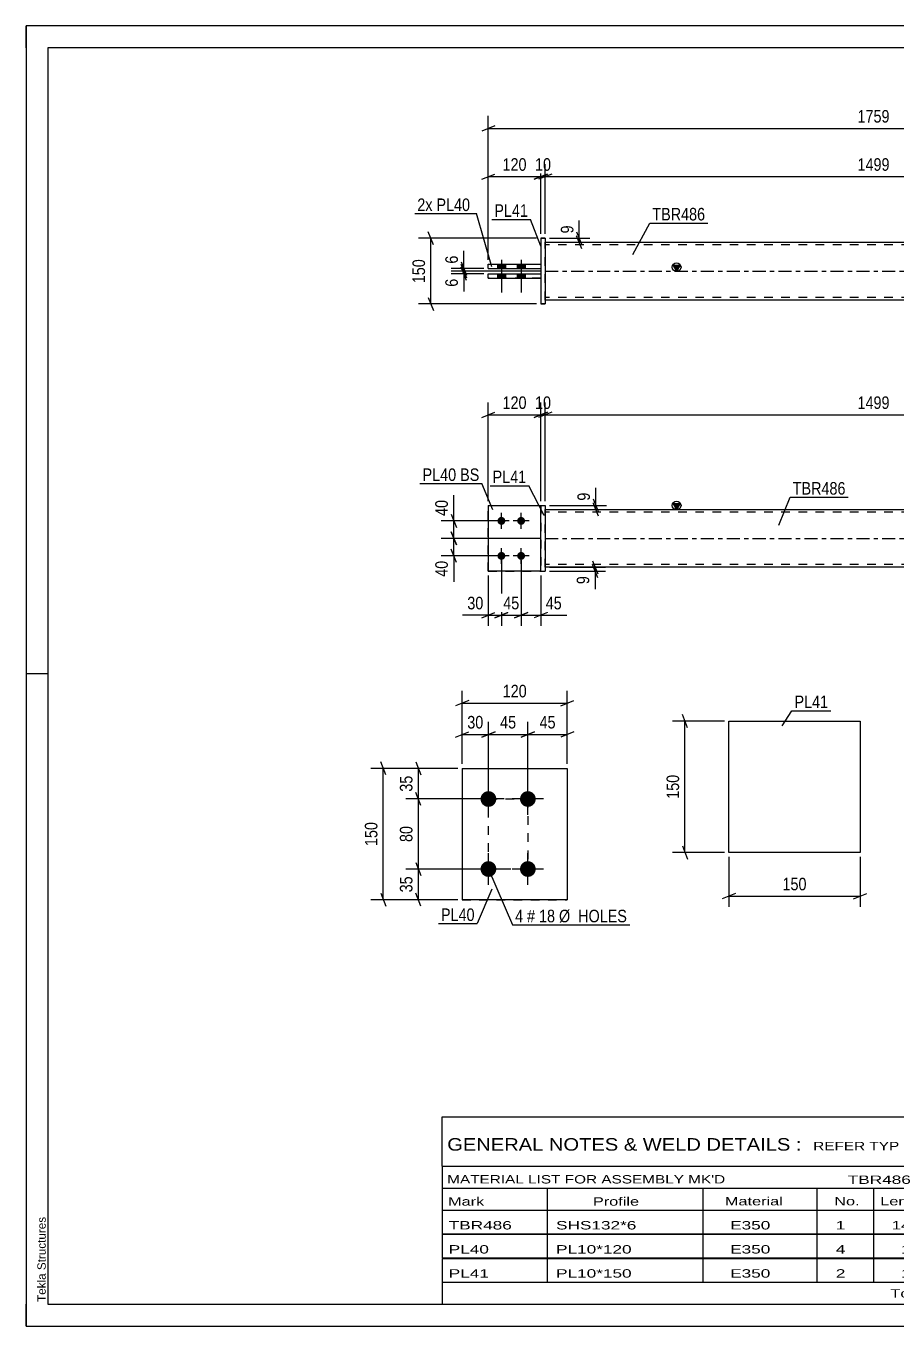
# Model space of a CAD drawing. Header units: millimetres. Extents: x 0 to 420, y 0 to 297.
# Drawn here: x 0 to 198.8, y 0 to 297 of the extents above; entities that cross this region are included whole.
import ezdxf

# ---------------------------------------------------------------- set-up
doc = ezdxf.new("R2010")
doc.units = ezdxf.units.MM
doc.linetypes.add('DXK_LINE_DOT2', pattern=[3.9198, 1.9599, -1.9599])
doc.linetypes.add('DXK_LINE_DOT3', pattern=[5.9187, 2.979, -0.9799, 0.9799, -0.9799])
doc.styles.add('Arial', font='ARIAL.TTF', dxfattribs={"height": 0.2})
doc.styles.add('Arial Narrow', font='ARIALN.TTF', dxfattribs={"height": 0.2})

# ---------------------------------------------------------------- blocks, each defined once
blk = doc.blocks.new('Unknown-582684129-1127')
at = {"color": 5, "linetype": 'Continuous'}
for p, q in [((420, 297), (0, 297)), ((0, 297), (0, 0)), ((0, 292), (0, 297)), ((415, 292), (5, 292)), ((5, 292), (5, 5)), ((5, 149), (0, 149)), ((0, 0), (0, 5)), ((5, 5), (415, 5)), ((0, 0), (420, 0))]:
    blk.add_line(p, q, dxfattribs=at)
at = {"color": 174, "linetype": 'Continuous', "style": 'Arial'}
blk.add_text('Tekla Structures', height=1.9102, rotation=90, dxfattribs=at).set_placement((4.5, 5.5))
blk = doc.blocks.new('Part-582684129-1392 - 1364')
at = {"color": 2, "linetype": 'Continuous'}
for p, q in [((105.52, 187.44), (117.52, 187.44)), ((105.52, 187.44), (105.52, 172.44)), ((117.52, 172.44), (105.52, 172.44)), ((105.52, 172.44), (105.52, 172.44))]:
    blk.add_line(p, q, dxfattribs=at)
at = {"color": 7, "linetype": 'DXK_LINE_DOT2'}
for p, q in [((105.52, 187.44), (117.52, 187.44)), ((117.52, 187.44), (117.52, 187.44)), ((117.52, 187.44), (117.52, 172.44)), ((105.52, 172.44), (117.52, 172.44))]:
    blk.add_line(p, q, dxfattribs=at)
blk = doc.blocks.new('Part-582684129-1397 - 1364')
at = {"color": 7, "linetype": 'DXK_LINE_DOT2'}
for p, q in [((105.52, 187.44), (117.52, 187.44)), ((105.52, 187.44), (117.52, 187.44)), ((105.52, 172.44), (105.52, 187.44)), ((117.52, 187.44), (117.52, 187.44)), ((117.52, 187.44), (117.52, 172.44)), ((105.52, 172.44), (117.52, 172.44)), ((117.52, 172.44), (105.52, 172.44)), ((105.52, 172.44), (105.52, 172.44))]:
    blk.add_line(p, q, dxfattribs=at)
blk = doc.blocks.new('Part-582684129-1412 - 1364')
at = {"color": 2, "linetype": 'Continuous'}
for p, q in [((117.52, 187.44), (118.52, 187.44)), ((117.52, 172.44), (117.52, 187.44)), ((118.52, 187.44), (118.52, 187.44)), ((118.52, 187.44), (118.52, 172.44)), ((117.52, 172.44), (118.52, 172.44))]:
    blk.add_line(p, q, dxfattribs=at)
at = {"color": 7, "linetype": 'DXK_LINE_DOT2'}
for p, q in [((117.52, 187.44), (118.52, 187.44)), ((117.52, 172.44), (118.52, 172.44))]:
    blk.add_line(p, q, dxfattribs=at)
blk = doc.blocks.new('Bolt-582684129-1414 - 1364')
at = {"linetype": 'Continuous'}
for points in [[(108.52, 184.84), (108.71, 184.82), (108.88, 184.76), (109.05, 184.67), (109.19, 184.54), (109.3, 184.39), (109.37, 184.22), (109.41, 184.03), (109.41, 183.85), (109.37, 183.66), (109.3, 183.49), (109.19, 183.34), (109.05, 183.21), (108.88, 183.12), (108.71, 183.06), (108.52, 183.04), (108.33, 183.06), (108.15, 183.12), (107.99, 183.21), (107.85, 183.34), (107.74, 183.49), (107.66, 183.66), (107.62, 183.85), (107.62, 184.03), (107.66, 184.22), (107.74, 184.39), (107.85, 184.54), (107.99, 184.67), (108.15, 184.76), (108.33, 184.82)], [(113.02, 184.84), (113.21, 184.82), (113.38, 184.76), (113.55, 184.67), (113.69, 184.54), (113.8, 184.39), (113.87, 184.22), (113.91, 184.03), (113.91, 183.85), (113.87, 183.66), (113.8, 183.49), (113.69, 183.34), (113.55, 183.21), (113.38, 183.12), (113.21, 183.06), (113.02, 183.04), (112.83, 183.06), (112.65, 183.12), (112.49, 183.21), (112.35, 183.34), (112.24, 183.49), (112.16, 183.66), (112.12, 183.85), (112.12, 184.03), (112.16, 184.22), (112.24, 184.39), (112.35, 184.54), (112.49, 184.67), (112.65, 184.76), (112.83, 184.82)], [(108.52, 176.84), (108.71, 176.82), (108.88, 176.76), (109.05, 176.67), (109.19, 176.54), (109.3, 176.39), (109.37, 176.22), (109.41, 176.03), (109.41, 175.85), (109.37, 175.66), (109.3, 175.49), (109.19, 175.34), (109.05, 175.21), (108.88, 175.12), (108.71, 175.06), (108.52, 175.04), (108.33, 175.06), (108.15, 175.12), (107.99, 175.21), (107.85, 175.34), (107.74, 175.49), (107.66, 175.66), (107.62, 175.85), (107.62, 176.03), (107.66, 176.22), (107.74, 176.39), (107.85, 176.54), (107.99, 176.67), (108.15, 176.76), (108.33, 176.82)], [(113.02, 176.84), (113.21, 176.82), (113.38, 176.76), (113.55, 176.67), (113.69, 176.54), (113.8, 176.39), (113.87, 176.22), (113.91, 176.03), (113.91, 175.85), (113.87, 175.66), (113.8, 175.49), (113.69, 175.34), (113.55, 175.21), (113.38, 175.12), (113.21, 175.06), (113.02, 175.04), (112.83, 175.06), (112.65, 175.12), (112.49, 175.21), (112.35, 175.34), (112.24, 175.49), (112.16, 175.66), (112.12, 175.85), (112.12, 176.03), (112.16, 176.22), (112.24, 176.39), (112.35, 176.54), (112.49, 176.67), (112.65, 176.76), (112.83, 176.82)]]:
    blk.add_hatch(color=1, dxfattribs=at).paths.add_polyline_path(points)
at = {"color": 1, "linetype": 'Continuous'}
for p, q in [((108.52, 182.14), (108.52, 185.74)), ((113.02, 182.14), (113.02, 185.74)), ((110.32, 183.94), (106.72, 183.94)), ((114.82, 183.94), (111.22, 183.94)), ((110.32, 175.94), (106.72, 175.94)), ((108.52, 174.14), (108.52, 177.74)), ((114.82, 175.94), (111.22, 175.94)), ((113.02, 174.14), (113.02, 177.74))]:
    blk.add_line(p, q, dxfattribs=at)
blk = doc.blocks.new('Part-582684129-1439 - 1364')
at = {"linetype": 'Continuous'}
blk.add_hatch(color=2, dxfattribs=at).paths.add_polyline_path([(148.52, 186.54), (147.72, 187.94), (149.32, 187.94)])
at = {"color": 2, "linetype": 'Continuous'}
for p, q in [((148.52, 186.54), (147.72, 187.94)), ((147.72, 187.94), (149.32, 187.94)), ((149.32, 187.94), (148.52, 186.54)), ((118.52, 186.54), (268.44, 186.54)), ((268.44, 173.34), (118.52, 173.34))]:
    blk.add_line(p, q, dxfattribs=at)
at = {"color": 7, "linetype": 'DXK_LINE_DOT2'}
for p, q in [((118.52, 173.34), (118.52, 186.54)), ((268.44, 185.94), (118.52, 185.94)), ((268.44, 173.34), (268.44, 186.54)), ((268.44, 173.94), (118.52, 173.94))]:
    blk.add_line(p, q, dxfattribs=at)
at = {"color": 7, "linetype": 'DXK_LINE_DOT3'}
blk.add_line((118.52, 179.94), (268.44, 179.94), dxfattribs=at)
at = {"color": 2, "linetype": 'Continuous'}
blk.add_circle((148.52, 187.44), 1, dxfattribs=at)
blk = doc.blocks.new('Part-582684129-1771 - 1745')
at = {"color": 2, "linetype": 'Continuous'}
for p, q in [((105.52, 240.39), (117.52, 240.39)), ((105.52, 239.39), (105.52, 240.39)), ((105.52, 239.39), (117.52, 239.39)), ((105.52, 239.39), (105.52, 239.39)), ((117.52, 240.39), (117.52, 239.39))]:
    blk.add_line(p, q, dxfattribs=at)
at = {"color": 7, "linetype": 'DXK_LINE_DOT2'}
for p, q in [((105.52, 240.39), (117.52, 240.39)), ((117.52, 239.39), (105.52, 239.39))]:
    blk.add_line(p, q, dxfattribs=at)
blk = doc.blocks.new('Part-582684129-1751 - 1745')
at = {"linetype": 'Continuous'}
blk.add_hatch(color=2, dxfattribs=at).paths.add_polyline_path([(148.52, 240.99), (147.72, 242.39), (149.32, 242.39)])
at = {"color": 2, "linetype": 'Continuous'}
for p, q in [((118.52, 247.59), (268.44, 247.59)), ((148.52, 240.99), (147.72, 242.39)), ((147.72, 242.39), (149.32, 242.39)), ((149.32, 242.39), (148.52, 240.99)), ((268.44, 234.39), (118.52, 234.39))]:
    blk.add_line(p, q, dxfattribs=at)
at = {"color": 7, "linetype": 'DXK_LINE_DOT2'}
for p, q in [((118.52, 234.39), (118.52, 247.59)), ((268.44, 246.99), (118.52, 246.99)), ((268.44, 247.59), (268.44, 234.39)), ((268.44, 234.99), (118.52, 234.99))]:
    blk.add_line(p, q, dxfattribs=at)
at = {"color": 7, "linetype": 'DXK_LINE_DOT3'}
blk.add_line((118.52, 240.99), (268.44, 240.99), dxfattribs=at)
at = {"color": 2, "linetype": 'Continuous'}
blk.add_circle((148.52, 241.89), 1, dxfattribs=at)
blk = doc.blocks.new('Part-582684129-1776 - 1745')
at = {"color": 2, "linetype": 'Continuous'}
for p, q in [((105.52, 242.59), (117.52, 242.59)), ((105.52, 241.59), (105.52, 242.59)), ((105.52, 241.59), (117.52, 241.59)), ((105.52, 241.59), (105.52, 241.59)), ((117.52, 242.59), (117.52, 241.59))]:
    blk.add_line(p, q, dxfattribs=at)
at = {"color": 7, "linetype": 'DXK_LINE_DOT2'}
for p, q in [((105.52, 242.59), (117.52, 242.59)), ((105.52, 242.59), (105.52, 242.59)), ((105.52, 241.59), (117.52, 241.59)), ((117.52, 242.59), (117.52, 242.59))]:
    blk.add_line(p, q, dxfattribs=at)
blk = doc.blocks.new('Part-582684129-1781 - 1745')
at = {"color": 2, "linetype": 'Continuous'}
for p, q in [((117.52, 248.49), (118.52, 248.49)), ((117.52, 248.49), (117.52, 233.49)), ((118.52, 248.49), (118.52, 248.49)), ((118.52, 248.49), (118.52, 233.49)), ((118.52, 233.49), (117.52, 233.49)), ((117.52, 233.49), (117.52, 233.49))]:
    blk.add_line(p, q, dxfattribs=at)
at = {"color": 7, "linetype": 'DXK_LINE_DOT2'}
for p, q in [((118.52, 248.49), (117.52, 248.49)), ((118.52, 248.49), (118.52, 248.49)), ((117.52, 233.49), (118.52, 233.49))]:
    blk.add_line(p, q, dxfattribs=at)
blk = doc.blocks.new('Bolt-582684129-1783 - 1745')
at = {"linetype": 'Continuous'}
for points in [[(107.62, 241.59), (109.42, 241.59), (109.42, 242.59), (107.62, 242.59)], [(107.62, 241.59), (109.42, 241.59), (109.42, 242.59), (107.62, 242.59)], [(112.12, 241.59), (113.92, 241.59), (113.92, 242.59), (112.12, 242.59)], [(112.12, 241.59), (113.92, 241.59), (113.92, 242.59), (112.12, 242.59)], [(107.62, 239.39), (109.42, 239.39), (109.42, 240.39), (107.62, 240.39)], [(107.62, 239.39), (109.42, 239.39), (109.42, 240.39), (107.62, 240.39)], [(112.12, 239.39), (113.92, 239.39), (113.92, 240.39), (112.12, 240.39)], [(112.12, 239.39), (113.92, 239.39), (113.92, 240.39), (112.12, 240.39)]]:
    blk.add_hatch(color=1, dxfattribs=at).paths.add_polyline_path(points)
at = {"color": 1, "linetype": 'Continuous'}
for p, q in [((108.52, 243.59), (108.52, 236.09)), ((108.52, 243.59), (108.52, 236.09)), ((113.02, 243.59), (113.02, 236.09)), ((113.02, 243.59), (113.02, 236.09)), ((107.62, 242.59), (107.62, 241.59)), ((107.62, 242.59), (107.62, 241.59)), ((109.42, 242.59), (109.42, 241.59)), ((109.42, 242.59), (109.42, 241.59)), ((112.12, 242.59), (112.12, 241.59)), ((112.12, 242.59), (112.12, 241.59)), ((113.92, 242.59), (113.92, 241.59)), ((113.92, 242.59), (113.92, 241.59)), ((107.62, 240.39), (107.62, 239.39)), ((107.62, 240.39), (107.62, 239.39)), ((109.42, 240.39), (109.42, 239.39)), ((109.42, 240.39), (109.42, 239.39)), ((112.12, 240.39), (112.12, 239.39)), ((112.12, 240.39), (112.12, 239.39)), ((113.92, 240.39), (113.92, 239.39)), ((113.92, 240.39), (113.92, 239.39))]:
    blk.add_line(p, q, dxfattribs=at)
blk = doc.blocks.new('Bolt-582684129-2085 - 2022')
at = {"linetype": 'Continuous'}
for points in [[(105.56, 122.2), (105.94, 122.16), (106.29, 122.04), (106.62, 121.85), (106.9, 121.6), (107.12, 121.3), (107.27, 120.95), (107.35, 120.58), (107.35, 120.21), (107.27, 119.84), (107.12, 119.5), (106.9, 119.19), (106.62, 118.94), (106.29, 118.75), (105.94, 118.63), (105.56, 118.6), (105.19, 118.63), (104.83, 118.75), (104.5, 118.94), (104.22, 119.19), (104, 119.5), (103.85, 119.84), (103.77, 120.21), (103.77, 120.58), (103.85, 120.95), (104, 121.3), (104.22, 121.6), (104.5, 121.85), (104.83, 122.04), (105.19, 122.16)], [(114.56, 122.2), (114.94, 122.16), (115.29, 122.04), (115.62, 121.85), (115.9, 121.6), (116.12, 121.3), (116.27, 120.95), (116.35, 120.58), (116.35, 120.21), (116.27, 119.84), (116.12, 119.5), (115.9, 119.19), (115.62, 118.94), (115.29, 118.75), (114.94, 118.63), (114.56, 118.6), (114.19, 118.63), (113.83, 118.75), (113.5, 118.94), (113.22, 119.19), (113, 119.5), (112.85, 119.84), (112.77, 120.21), (112.77, 120.58), (112.85, 120.95), (113, 121.3), (113.22, 121.6), (113.5, 121.85), (113.83, 122.04), (114.19, 122.16)], [(105.56, 106.2), (105.94, 106.16), (106.29, 106.04), (106.62, 105.85), (106.9, 105.6), (107.12, 105.3), (107.27, 104.95), (107.35, 104.58), (107.35, 104.21), (107.27, 103.84), (107.12, 103.5), (106.9, 103.19), (106.62, 102.94), (106.29, 102.75), (105.94, 102.63), (105.56, 102.6), (105.19, 102.63), (104.83, 102.75), (104.5, 102.94), (104.22, 103.19), (104, 103.5), (103.85, 103.84), (103.77, 104.21), (103.77, 104.58), (103.85, 104.95), (104, 105.3), (104.22, 105.6), (104.5, 105.85), (104.83, 106.04), (105.19, 106.16)], [(114.56, 106.2), (114.94, 106.16), (115.29, 106.04), (115.62, 105.85), (115.9, 105.6), (116.12, 105.3), (116.27, 104.95), (116.35, 104.58), (116.35, 104.21), (116.27, 103.84), (116.12, 103.5), (115.9, 103.19), (115.62, 102.94), (115.29, 102.75), (114.94, 102.63), (114.56, 102.6), (114.19, 102.63), (113.83, 102.75), (113.5, 102.94), (113.22, 103.19), (113, 103.5), (112.85, 103.84), (112.77, 104.21), (112.77, 104.58), (112.85, 104.95), (113, 105.3), (113.22, 105.6), (113.5, 105.85), (113.83, 106.04), (114.19, 106.16)]]:
    blk.add_hatch(color=1, dxfattribs=at).paths.add_polyline_path(points)
at = {"color": 1, "linetype": 'Continuous'}
for p, q in [((105.56, 116.8), (105.56, 124)), ((114.56, 116.8), (114.56, 124)), ((109.16, 120.4), (101.96, 120.4)), ((118.16, 120.4), (110.96, 120.4)), ((105.56, 100.8), (105.56, 108)), ((114.56, 100.8), (114.56, 108)), ((109.16, 104.4), (101.96, 104.4)), ((118.16, 104.4), (110.96, 104.4))]:
    blk.add_line(p, q, dxfattribs=at)
blk = doc.blocks.new('Part-582684129-2090 - 2022')
at = {"color": 2, "linetype": 'Continuous'}
for p, q in [((99.56, 127.4), (123.56, 127.4)), ((99.56, 127.4), (99.56, 97.4)), ((123.56, 127.4), (123.56, 127.4)), ((123.56, 127.4), (123.56, 97.4)), ((123.56, 97.4), (99.56, 97.4)), ((99.56, 97.4), (99.56, 97.4))]:
    blk.add_line(p, q, dxfattribs=at)
at = {"color": 7, "linetype": 'DXK_LINE_DOT2'}
for p, q in [((99.56, 127.4), (123.56, 127.4)), ((123.56, 127.4), (123.56, 127.4)), ((99.56, 97.4), (123.56, 97.4))]:
    blk.add_line(p, q, dxfattribs=at)
blk = doc.blocks.new('Part-582684129-2237 - 2231')
at = {"color": 2, "linetype": 'Continuous'}
for p, q in [((160.43, 138.19), (190.43, 138.19)), ((160.43, 108.19), (160.43, 138.19)), ((190.43, 138.19), (190.43, 108.19)), ((190.43, 108.19), (160.43, 108.19))]:
    blk.add_line(p, q, dxfattribs=at)
blk = doc.blocks.new('Rectangle-582684129-2216 - 2022')
at = {"color": 1, "linetype": 'DXK_LINE_DOT2'}
blk.add_lwpolyline([(105.56, 120.4), (114.56, 120.4), (114.56, 104.4), (105.56, 104.4), (105.56, 120.4)], close=True, dxfattribs=at)
blk = doc.blocks.new('StraightDimension-582684129-1601 - 1364')
at = {"color": 7, "linetype": 'Continuous'}
for p, q in [((97.04, 185.44), (98.24, 182.44)), ((107.52, 183.94), (94.79, 183.94)), ((98.24, 178.44), (97.04, 181.44)), ((97.64, 179.94), (97.64, 183.94)), ((117.52, 179.94), (94.79, 179.94))]:
    blk.add_line(p, q, dxfattribs=at)
at = {"color": 0}
blk.add_wipeout([(96.89, 189.32), (92.69, 189.32), (92.69, 184.46), (96.89, 184.46)], dxfattribs=at)
at = {"color": 7, "linetype": 'Continuous'}
blk.add_line((97.64, 183.94), (97.64, 189.85), dxfattribs=at)
blk.add_line((97.64, 183.94), (97.64, 189.85), dxfattribs=at)
at = {"color": 3, "style": 'Arial Narrow'}
blk.add_text('40', height=2.863, rotation=90.0002, dxfattribs=at).set_placement((96.29, 185.06))
blk = doc.blocks.new('StraightDimension-582684129-1572 - 1364')
at = {"color": 7, "linetype": 'Continuous'}
for p, q in [((108.52, 174.94), (108.52, 159.98)), ((105.52, 171.44), (105.52, 159.98)), ((104.02, 161.78), (107.02, 162.98)), ((105.52, 162.38), (108.52, 162.38)), ((110.02, 162.98), (107.02, 161.78))]:
    blk.add_line(p, q, dxfattribs=at)
at = {"color": 0}
blk.add_wipeout([(104.99, 163.13), (104.99, 167.33), (100.14, 167.33), (100.14, 163.13)], dxfattribs=at)
at = {"color": 7, "linetype": 'Continuous'}
blk.add_line((105.52, 162.38), (99.61, 162.38), dxfattribs=at)
blk.add_line((105.52, 162.38), (99.61, 162.38), dxfattribs=at)
at = {"color": 3, "style": 'Arial Narrow'}
blk.add_text('30', height=2.863, dxfattribs=at).set_placement((100.74, 163.73))
blk = doc.blocks.new('StraightDimension-582684129-1565 - 1364')
at = {"color": 7, "linetype": 'Continuous'}
for p, q in [((108.52, 174.94), (108.52, 159.98)), ((113.02, 174.94), (113.02, 159.98)), ((107.02, 161.78), (110.02, 162.98)), ((108.52, 162.38), (113.02, 162.38)), ((114.52, 162.98), (111.52, 161.78))]:
    blk.add_line(p, q, dxfattribs=at)
at = {"color": 0}
blk.add_wipeout([(113.2, 163.13), (113.2, 167.33), (108.34, 167.33), (108.34, 163.13)], dxfattribs=at)
at = {"color": 3, "style": 'Arial Narrow'}
blk.add_text('45', height=2.863, dxfattribs=at).set_placement((108.94, 163.73))
blk = doc.blocks.new('StraightDimension-582684129-1485 - 1364')
at = {"color": 7, "linetype": 'Continuous'}
for p, q in [((117.52, 188.44), (117.52, 211.01)), ((118.52, 188.44), (118.52, 211.01)), ((116.02, 207.56), (119.02, 208.76)), ((120.02, 208.76), (117.02, 207.56)), ((117.52, 208.16), (118.52, 208.16))]:
    blk.add_line(p, q, dxfattribs=at)
at = {"color": 0}
blk.add_wipeout([(120.45, 208.91), (120.45, 213.11), (115.59, 213.11), (115.59, 208.91)], dxfattribs=at)
at = {"color": 3, "style": 'Arial Narrow'}
blk.add_text('10', height=2.863, dxfattribs=at).set_placement((116.19, 209.51))
blk = doc.blocks.new('StraightDimension-582684129-1458 - 1364')
at = {"color": 7, "linetype": 'Continuous'}
for p, q in [((105.52, 188.44), (105.52, 211.01)), ((117.52, 188.44), (117.52, 211.01)), ((104.02, 207.56), (107.02, 208.76)), ((105.52, 208.16), (117.52, 208.16)), ((119.02, 208.76), (116.02, 207.56))]:
    blk.add_line(p, q, dxfattribs=at)
at = {"color": 0}
blk.add_wipeout([(114.86, 208.91), (114.86, 213.11), (108.18, 213.11), (108.18, 208.91)], dxfattribs=at)
at = {"color": 3, "style": 'Arial Narrow'}
blk.add_text('120', height=2.863, dxfattribs=at).set_placement((108.78, 209.51))
blk = doc.blocks.new('StraightDimension-582684129-1502 - 1364')
at = {"color": 7, "linetype": 'Continuous'}
for p, q in [((118.52, 188.44), (118.52, 211.01)), ((268.44, 188.44), (268.44, 211.01)), ((120.02, 208.76), (117.02, 207.56)), ((118.52, 208.16), (268.44, 208.16)), ((266.94, 207.56), (269.94, 208.76))]:
    blk.add_line(p, q, dxfattribs=at)
at = {"color": 0}
blk.add_wipeout([(197.74, 208.91), (197.74, 213.11), (189.22, 213.11), (189.22, 208.91)], dxfattribs=at)
at = {"color": 3, "style": 'Arial Narrow'}
blk.add_text('1499', height=2.863, dxfattribs=at).set_placement((189.82, 209.51))
blk = doc.blocks.new('StraightDimension-582684129-1552 - 1364')
at = {"color": 7, "linetype": 'Continuous'}
for p, q in [((113.02, 174.94), (113.02, 159.98)), ((117.52, 171.44), (117.52, 159.98)), ((111.52, 161.78), (114.52, 162.98)), ((113.02, 162.38), (117.52, 162.38)), ((119.02, 162.98), (116.02, 161.78))]:
    blk.add_line(p, q, dxfattribs=at)
at = {"color": 0}
blk.add_wipeout([(122.9, 163.13), (122.9, 167.33), (118.04, 167.33), (118.04, 163.13)], dxfattribs=at)
at = {"color": 7, "linetype": 'Continuous'}
blk.add_line((117.52, 162.38), (123.43, 162.38), dxfattribs=at)
blk.add_line((117.52, 162.38), (123.43, 162.38), dxfattribs=at)
at = {"color": 3, "style": 'Arial Narrow'}
blk.add_text('45', height=2.863, dxfattribs=at).set_placement((118.64, 163.73))
blk = doc.blocks.new('StraightDimension-582684129-1583 - 1364')
at = {"color": 7, "linetype": 'Continuous'}
for p, q in [((119.52, 173.34), (132.32, 173.34)), ((119.52, 172.44), (132.32, 172.44)), ((129.32, 174.84), (130.52, 171.84)), ((130.52, 170.94), (129.32, 173.94)), ((129.92, 172.44), (129.92, 173.34))]:
    blk.add_line(p, q, dxfattribs=at)
at = {"color": 0}
blk.add_wipeout([(129.17, 171.91), (124.97, 171.91), (124.97, 168.89), (129.17, 168.89)], dxfattribs=at)
at = {"color": 7, "linetype": 'Continuous'}
blk.add_line((129.92, 172.44), (129.92, 168.36), dxfattribs=at)
blk.add_line((129.92, 172.44), (129.92, 168.36), dxfattribs=at)
at = {"color": 3, "style": 'Arial Narrow'}
blk.add_text('9', height=2.86, rotation=90.0002, dxfattribs=at).set_placement((128.57, 169.49))
blk = doc.blocks.new('StraightDimension-582684129-1592 - 1364')
at = {"color": 7, "linetype": 'Continuous'}
for p, q in [((119.52, 187.44), (132.48, 187.44)), ((129.48, 188.94), (130.68, 185.94)), ((130.68, 185.04), (129.48, 188.04)), ((130.08, 186.54), (130.08, 187.44)), ((119.52, 186.54), (132.48, 186.54))]:
    blk.add_line(p, q, dxfattribs=at)
at = {"color": 0}
blk.add_wipeout([(129.33, 190.99), (125.13, 190.99), (125.13, 187.96), (129.33, 187.96)], dxfattribs=at)
at = {"color": 7, "linetype": 'Continuous'}
blk.add_line((130.08, 187.44), (130.08, 191.52), dxfattribs=at)
blk.add_line((130.08, 187.44), (130.08, 191.52), dxfattribs=at)
at = {"color": 3, "style": 'Arial Narrow'}
blk.add_text('9', height=2.86, rotation=90.0002, dxfattribs=at).set_placement((128.73, 188.56))
blk = doc.blocks.new('StraightDimension-582684129-1618 - 1364')
at = {"color": 7, "linetype": 'Continuous'}
for p, q in [((97.04, 181.44), (98.24, 178.44)), ((117.52, 179.94), (94.79, 179.94)), ((97.64, 175.94), (97.64, 179.94)), ((107.52, 175.94), (94.79, 175.94)), ((98.24, 174.44), (97.04, 177.44))]:
    blk.add_line(p, q, dxfattribs=at)
at = {"color": 0}
blk.add_wipeout([(96.89, 175.41), (92.69, 175.41), (92.69, 170.56), (96.89, 170.56)], dxfattribs=at)
at = {"color": 7, "linetype": 'Continuous'}
blk.add_line((97.64, 175.94), (97.64, 170.03), dxfattribs=at)
blk.add_line((97.64, 175.94), (97.64, 170.03), dxfattribs=at)
at = {"color": 3, "style": 'Arial Narrow'}
blk.add_text('40', height=2.863, rotation=90.0002, dxfattribs=at).set_placement((96.29, 171.16))
blk = doc.blocks.new('StraightDimension-582684129-1833 - 1745')
at = {"color": 7, "linetype": 'Continuous'}
for p, q in [((117.52, 240.99), (97.08, 240.99)), ((99.33, 242.49), (100.53, 239.49)), ((100.53, 238.89), (99.33, 241.89)), ((99.93, 240.39), (99.93, 240.99)), ((104.52, 240.39), (97.08, 240.39))]:
    blk.add_line(p, q, dxfattribs=at)
at = {"color": 0}
blk.add_wipeout([(99.18, 239.86), (94.98, 239.86), (94.98, 236.83), (99.18, 236.83)], dxfattribs=at)
at = {"color": 7, "linetype": 'Continuous'}
blk.add_line((99.93, 240.39), (99.93, 236.31), dxfattribs=at)
blk.add_line((99.93, 240.39), (99.93, 236.31), dxfattribs=at)
at = {"color": 3, "style": 'Arial Narrow'}
blk.add_text('6', height=2.86, rotation=90.0002, dxfattribs=at).set_placement((98.58, 237.43))
blk = doc.blocks.new('StraightDimension-582684129-1882 - 1745')
at = {"color": 7, "linetype": 'Continuous'}
for p, q in [((105.52, 243.59), (105.52, 265.43)), ((117.52, 249.49), (117.52, 265.43)), ((104.02, 261.98), (107.02, 263.18)), ((105.52, 262.58), (117.52, 262.58)), ((119.02, 263.18), (116.02, 261.98))]:
    blk.add_line(p, q, dxfattribs=at)
at = {"color": 0}
blk.add_wipeout([(114.86, 263.33), (114.86, 267.53), (108.18, 267.53), (108.18, 263.33)], dxfattribs=at)
at = {"color": 3, "style": 'Arial Narrow'}
blk.add_text('120', height=2.863, dxfattribs=at).set_placement((108.78, 263.93))
blk = doc.blocks.new('StraightDimension-582684129-1817 - 1745')
at = {"color": 7, "linetype": 'Continuous'}
for p, q in [((104.52, 241.59), (97.08, 241.59)), ((117.52, 240.99), (97.08, 240.99)), ((99.33, 243.09), (100.53, 240.09)), ((100.53, 239.49), (99.33, 242.49)), ((99.93, 240.99), (99.93, 241.59))]:
    blk.add_line(p, q, dxfattribs=at)
at = {"color": 0}
blk.add_wipeout([(99.18, 245.14), (94.98, 245.14), (94.98, 242.11), (99.18, 242.11)], dxfattribs=at)
at = {"color": 7, "linetype": 'Continuous'}
blk.add_line((99.93, 241.59), (99.93, 245.66), dxfattribs=at)
blk.add_line((99.93, 241.59), (99.93, 245.66), dxfattribs=at)
at = {"color": 3, "style": 'Arial Narrow'}
blk.add_text('6', height=2.86, rotation=90.0002, dxfattribs=at).set_placement((98.58, 242.71))
blk = doc.blocks.new('StraightDimension-582684129-1850 - 1745')
at = {"color": 7, "linetype": 'Continuous'}
for p, q in [((125.7, 249.99), (126.9, 246.99)), ((119.52, 248.49), (128.7, 248.49)), ((119.52, 247.59), (128.7, 247.59)), ((126.9, 246.09), (125.7, 249.09)), ((126.3, 247.59), (126.3, 248.49))]:
    blk.add_line(p, q, dxfattribs=at)
at = {"color": 0}
blk.add_wipeout([(125.55, 252.04), (121.35, 252.04), (121.35, 249.01), (125.55, 249.01)], dxfattribs=at)
at = {"color": 7, "linetype": 'Continuous'}
blk.add_line((126.3, 248.49), (126.3, 252.56), dxfattribs=at)
blk.add_line((126.3, 248.49), (126.3, 252.56), dxfattribs=at)
at = {"color": 3, "style": 'Arial Narrow'}
blk.add_text('9', height=2.86, rotation=90.0002, dxfattribs=at).set_placement((124.95, 249.61))
blk = doc.blocks.new('StraightDimension-582684129-1861 - 1745')
at = {"color": 7, "linetype": 'Continuous'}
for p, q in [((93.03, 246.99), (91.83, 249.99)), ((116.52, 248.49), (89.58, 248.49)), ((92.43, 233.49), (92.43, 248.49)), ((91.83, 234.99), (93.03, 231.99)), ((116.52, 233.49), (89.58, 233.49))]:
    blk.add_line(p, q, dxfattribs=at)
at = {"color": 0}
blk.add_wipeout([(91.68, 244.33), (87.48, 244.33), (87.48, 237.64), (91.68, 237.64)], dxfattribs=at)
at = {"color": 3, "style": 'Arial Narrow'}
blk.add_text('150', height=2.863, rotation=90.0002, dxfattribs=at).set_placement((91.08, 238.24))
blk = doc.blocks.new('StraightDimension-582684129-1872 - 1745')
at = {"color": 7, "linetype": 'Continuous'}
for p, q in [((117.52, 249.49), (117.52, 265.43)), ((118.52, 249.49), (118.52, 265.43)), ((116.02, 261.98), (119.02, 263.18)), ((120.02, 263.18), (117.02, 261.98)), ((117.52, 262.58), (118.52, 262.58))]:
    blk.add_line(p, q, dxfattribs=at)
at = {"color": 0}
blk.add_wipeout([(120.45, 263.33), (120.45, 267.53), (115.59, 267.53), (115.59, 263.33)], dxfattribs=at)
at = {"color": 3, "style": 'Arial Narrow'}
blk.add_text('10', height=2.863, dxfattribs=at).set_placement((116.19, 263.93))
blk = doc.blocks.new('StraightDimension-582684129-1892 - 1745')
at = {"color": 7, "linetype": 'Continuous'}
for p, q in [((118.52, 249.49), (118.52, 265.43)), ((268.44, 249.49), (268.44, 265.43)), ((120.02, 263.18), (117.02, 261.98)), ((118.52, 262.58), (268.44, 262.58)), ((266.94, 261.98), (269.94, 263.18))]:
    blk.add_line(p, q, dxfattribs=at)
at = {"color": 0}
blk.add_wipeout([(197.74, 263.33), (197.74, 267.53), (189.22, 267.53), (189.22, 263.33)], dxfattribs=at)
at = {"color": 3, "style": 'Arial Narrow'}
blk.add_text('1499', height=2.863, dxfattribs=at).set_placement((189.82, 263.93))
blk = doc.blocks.new('StraightDimension-582684129-1923 - 1745')
at = {"color": 7, "linetype": 'Continuous'}
for p, q in [((105.52, 243.59), (105.52, 276.44)), ((281.44, 243.59), (281.44, 276.44)), ((107.02, 274.19), (104.02, 272.99)), ((105.52, 273.59), (281.44, 273.59)), ((279.94, 272.99), (282.94, 274.19))]:
    blk.add_line(p, q, dxfattribs=at)
at = {"color": 0}
blk.add_wipeout([(197.74, 274.34), (197.74, 278.54), (189.22, 278.54), (189.22, 274.34)], dxfattribs=at)
at = {"color": 3, "style": 'Arial Narrow'}
blk.add_text('1759', height=2.863, dxfattribs=at).set_placement((189.82, 274.94))
blk = doc.blocks.new('StraightDimension-582684129-2094 - 2022')
at = {"color": 7, "linetype": 'Continuous'}
for p, q in [((101.06, 142.87), (98.06, 141.67)), ((99.56, 128.4), (99.56, 145.12)), ((122.06, 141.67), (125.06, 142.87)), ((123.56, 128.4), (123.56, 145.12)), ((99.56, 142.27), (123.56, 142.27))]:
    blk.add_line(p, q, dxfattribs=at)
at = {"color": 0}
blk.add_wipeout([(114.9, 143.02), (114.9, 147.22), (108.22, 147.22), (108.22, 143.02)], dxfattribs=at)
at = {"color": 3, "style": 'Arial Narrow'}
blk.add_text('120', height=2.863, dxfattribs=at).set_placement((108.82, 143.62))
blk = doc.blocks.new('StraightDimension-582684129-2114 - 2022')
at = {"color": 7, "linetype": 'Continuous'}
for p, q in [((99.56, 128.4), (99.56, 138.01)), ((105.56, 121.4), (105.56, 138.01)), ((98.06, 134.56), (101.06, 135.76)), ((99.56, 135.16), (105.56, 135.16)), ((107.06, 135.76), (104.06, 134.56))]:
    blk.add_line(p, q, dxfattribs=at)
at = {"color": 0}
blk.add_wipeout([(104.99, 135.91), (104.99, 140.11), (100.13, 140.11), (100.13, 135.91)], dxfattribs=at)
at = {"color": 3, "style": 'Arial Narrow'}
blk.add_text('30', height=2.863, dxfattribs=at).set_placement((100.73, 136.51))
blk = doc.blocks.new('StraightDimension-582684129-2154 - 2022')
at = {"color": 7, "linetype": 'Continuous'}
for p, q in [((82.16, 125.9), (80.96, 128.9)), ((98.56, 127.4), (78.71, 127.4)), ((81.56, 97.4), (81.56, 127.4)), ((80.96, 98.9), (82.16, 95.9)), ((98.56, 97.4), (78.71, 97.4))]:
    blk.add_line(p, q, dxfattribs=at)
at = {"color": 0}
blk.add_wipeout([(80.81, 115.74), (76.61, 115.74), (76.61, 109.05), (80.81, 109.05)], dxfattribs=at)
at = {"color": 3, "style": 'Arial Narrow'}
blk.add_text('150', height=2.863, rotation=90.0002, dxfattribs=at).set_placement((80.21, 109.65))
blk = doc.blocks.new('StraightDimension-582684129-2127 - 2022')
at = {"color": 7, "linetype": 'Continuous'}
for p, q in [((105.56, 121.4), (105.56, 138.01)), ((114.56, 121.4), (114.56, 138.01)), ((104.06, 134.56), (107.06, 135.76)), ((105.56, 135.16), (114.56, 135.16)), ((116.06, 135.76), (113.06, 134.56))]:
    blk.add_line(p, q, dxfattribs=at)
at = {"color": 0}
blk.add_wipeout([(112.49, 135.91), (112.49, 140.11), (107.63, 140.11), (107.63, 135.91)], dxfattribs=at)
at = {"color": 3, "style": 'Arial Narrow'}
blk.add_text('45', height=2.863, dxfattribs=at).set_placement((108.23, 136.51))
blk = doc.blocks.new('StraightDimension-582684129-2137 - 2022')
at = {"color": 7, "linetype": 'Continuous'}
for p, q in [((114.56, 121.4), (114.56, 138.01)), ((123.56, 128.4), (123.56, 138.01)), ((113.06, 134.56), (116.06, 135.76)), ((114.56, 135.16), (123.56, 135.16)), ((125.06, 135.76), (122.06, 134.56))]:
    blk.add_line(p, q, dxfattribs=at)
at = {"color": 0}
blk.add_wipeout([(121.49, 135.91), (121.49, 140.11), (116.63, 140.11), (116.63, 135.91)], dxfattribs=at)
at = {"color": 3, "style": 'Arial Narrow'}
blk.add_text('45', height=2.863, dxfattribs=at).set_placement((117.23, 136.51))
blk = doc.blocks.new('StraightDimension-582684129-2171 - 2022')
at = {"color": 7, "linetype": 'Continuous'}
for p, q in [((104.56, 104.4), (86.71, 104.4)), ((88.96, 105.9), (90.16, 102.9)), ((89.56, 97.4), (89.56, 104.4)), ((90.16, 95.9), (88.96, 98.9)), ((98.56, 97.4), (86.71, 97.4))]:
    blk.add_line(p, q, dxfattribs=at)
at = {"color": 0}
blk.add_wipeout([(88.81, 103.32), (84.61, 103.32), (84.61, 98.47), (88.81, 98.47)], dxfattribs=at)
at = {"color": 3, "style": 'Arial Narrow'}
blk.add_text('35', height=2.863, rotation=90.0002, dxfattribs=at).set_placement((88.21, 99.07))
blk = doc.blocks.new('StraightDimension-582684129-2187 - 2022')
at = {"color": 7, "linetype": 'Continuous'}
for p, q in [((90.16, 118.9), (88.96, 121.9)), ((104.56, 120.4), (86.71, 120.4)), ((89.56, 104.4), (89.56, 120.4)), ((104.56, 104.4), (86.71, 104.4)), ((88.96, 105.9), (90.16, 102.9))]:
    blk.add_line(p, q, dxfattribs=at)
at = {"color": 0}
blk.add_wipeout([(88.81, 114.82), (84.61, 114.82), (84.61, 109.97), (88.81, 109.97)], dxfattribs=at)
at = {"color": 3, "style": 'Arial Narrow'}
blk.add_text('80', height=2.863, rotation=90.0002, dxfattribs=at).set_placement((88.21, 110.57))
blk = doc.blocks.new('StraightDimension-582684129-2200 - 2022')
at = {"color": 7, "linetype": 'Continuous'}
for p, q in [((88.96, 128.9), (90.16, 125.9)), ((98.56, 127.4), (86.71, 127.4)), ((89.56, 120.4), (89.56, 127.4)), ((90.16, 118.9), (88.96, 121.9)), ((104.56, 120.4), (86.71, 120.4))]:
    blk.add_line(p, q, dxfattribs=at)
at = {"color": 0}
blk.add_wipeout([(88.81, 126.32), (84.61, 126.32), (84.61, 121.47), (88.81, 121.47)], dxfattribs=at)
at = {"color": 3, "style": 'Arial Narrow'}
blk.add_text('35', height=2.863, rotation=90.0002, dxfattribs=at).set_placement((88.21, 122.07))
blk = doc.blocks.new('StraightDimension-582684129-2239 - 2231')
at = {"color": 7, "linetype": 'Continuous'}
for p, q in [((151.03, 136.69), (149.83, 139.69)), ((159.43, 138.19), (147.58, 138.19)), ((150.43, 108.19), (150.43, 138.19)), ((159.43, 108.19), (147.58, 108.19)), ((149.83, 109.69), (151.03, 106.69))]:
    blk.add_line(p, q, dxfattribs=at)
at = {"color": 0}
blk.add_wipeout([(149.68, 126.53), (145.48, 126.53), (145.48, 119.85), (149.68, 119.85)], dxfattribs=at)
at = {"color": 3, "style": 'Arial Narrow'}
blk.add_text('150', height=2.863, rotation=90.0002, dxfattribs=at).set_placement((149.08, 120.45))
blk = doc.blocks.new('StraightDimension-582684129-2246 - 2231')
at = {"color": 7, "linetype": 'Continuous'}
for p, q in [((160.43, 107.19), (160.43, 95.79)), ((190.43, 107.19), (190.43, 95.79)), ((161.93, 98.79), (158.93, 97.59)), ((160.43, 98.19), (190.43, 98.19)), ((188.93, 97.59), (191.93, 98.79))]:
    blk.add_line(p, q, dxfattribs=at)
at = {"color": 0}
blk.add_wipeout([(178.77, 98.94), (178.77, 103.14), (172.09, 103.14), (172.09, 98.94)], dxfattribs=at)
at = {"color": 3, "style": 'Arial Narrow'}
blk.add_text('150', height=2.863, dxfattribs=at).set_placement((172.69, 99.54))
blk = doc.blocks.new('Unknown-582684129-2844')
at = {"color": 7, "linetype": 'Continuous'}
for p, q in [((95, 47.75), (255, 47.75)), ((95, 36.5), (95, 47.75)), ((255, 47.75), (255, 36.5)), ((95, 36.5), (255, 36.5)), ((95, 36.5), (95, 31.5)), ((255, 36.5), (255, 31.5)), ((95, 31.5), (255, 31.5)), ((95, 31.5), (95, 26.5)), ((119, 31.5), (119, 26.5)), ((154.5, 31.5), (154.5, 26.5)), ((180.5, 31.5), (180.5, 26.5)), ((193.5, 31.5), (193.5, 26.5)), ((211, 31.5), (211, 26.5)), ((233, 31.5), (233, 26.5)), ((255, 31.5), (255, 26.5)), ((95, 26.5), (255, 26.5)), ((95, 26.45), (95, 21.05)), ((95, 26.45), (255, 26.45)), ((119, 26.5), (119, 21)), ((154.5, 26.5), (154.5, 21)), ((180.5, 26.5), (180.5, 21)), ((193.5, 26.5), (193.5, 21)), ((211, 26.5), (211, 21)), ((233, 26.5), (233, 21)), ((255, 26.45), (255, 21.05)), ((95, 21.05), (255, 21.05)), ((95, 20.95), (95, 15.55)), ((95, 20.95), (255, 20.95)), ((119, 21), (119, 15.5)), ((154.5, 21), (154.5, 15.5)), ((180.5, 21), (180.5, 15.5)), ((193.5, 21), (193.5, 15.5)), ((211, 21), (211, 15.5)), ((233, 21), (233, 15.5)), ((255, 20.95), (255, 15.55)), ((95, 15.55), (255, 15.55)), ((95, 15.45), (95, 10.05)), ((95, 15.45), (255, 15.45)), ((119, 15.5), (119, 10)), ((154.5, 15.5), (154.5, 10)), ((180.5, 15.5), (180.5, 10)), ((193.5, 15.5), (193.5, 10)), ((211, 15.5), (211, 10)), ((233, 15.5), (233, 10)), ((255, 15.45), (255, 10.05)), ((95, 10.05), (255, 10.05)), ((95, 10), (255, 10)), ((95, 10), (95, 5)), ((211, 10), (211, 5)), ((233, 10), (233, 5)), ((255, 10), (255, 5)), ((95, 5), (255, 5))]:
    blk.add_line(p, q, dxfattribs=at)
at = {"color": 7, "style": 'Arial Narrow'}
for s, height, width, p in [('GENERAL NOTES & WELD DETAILS :', 2.8633, 1.4, (96.15, 40.06)), ('REFER TYP DRAWING TYP-01', 1.9089, 1.6, (179.7, 40.16)), ("MATERIAL LIST FOR ASSEMBLY MK'D", 1.9089, 1.6, (96.15, 32.56)), ('TBR486', 1.909, 1.794707, (187.59, 32.47)), ('1', 1.91, 1.794707, (217.08, 32.56)), ('No. Required', 1.9089, 1.6, (226.41, 32.56)), ('Mark', 1.909, 1.7, (96.34, 27.5)), ('Profile', 1.909, 1.7, (129.41, 27.5)), ('Material', 1.909, 1.7, (159.54, 27.56)), ('No.', 1.909, 1.7, (184.5, 27.56)), ('Length', 1.909, 1.7, (195, 27.56)), ('Area', 1.909, 1.7, (217.5, 27.56)), ('Weight', 1.909, 1.7, (237, 27.56))]:
    blk.add_text(s, height=height, dxfattribs=dict(at, width=width)).set_placement(p)
at = {"color": 7, "linetype": 'Continuous', "style": 'Arial Narrow'}
for s, height, width, p in [('TBR486', 1.909, 1.794707, (96.5, 22.06)), ('SHS132*6', 1.909, 1.794707, (121, 22.06)), ('E350', 1.909, 1.794707, (160.74, 22.06)), ('1', 1.91, 1.794707, (184.86, 22.06)), ('1499', 1.909, 1.794707, (197.58, 22.06)), ('0.8', 1.909, 1.794707, (221.32, 22.06)), ('35.6', 1.909, 1.794707, (240.14, 22.06)), ('PL40', 1.909, 1.794707, (96.5, 16.56)), ('PL10*120', 1.909, 1.794707, (121, 16.56)), ('E350', 1.909, 1.794707, (160.74, 16.56)), ('4', 1.91, 1.794707, (184.86, 16.56)), ('150', 1.909, 1.794707, (199.77, 16.56)), ('0.0', 1.909, 1.794707, (221.32, 16.56)), ('5.7', 1.909, 1.794707, (242.33, 16.56)), ('PL41', 1.909, 1.794707, (96.5, 11.06)), ('PL10*150', 1.909, 1.794707, (121, 11.06)), ('E350', 1.909, 1.794707, (160.74, 11.06)), ('2', 1.91, 1.794707, (184.86, 11.06)), ('150', 1.909, 1.794707, (199.77, 11.06)), ('0.1', 1.909, 1.794707, (221.32, 11.06)), ('3.5', 1.909, 1.794707, (242.33, 11.06)), ('Total', 1.909, 1.7, (197.33, 6.5)), ('1.1', 1.909, 1.794707, (220.83, 6.5)), ('44.8', 1.909, 1.794707, (240.14, 6.5))]:
    blk.add_text(s, height=height, dxfattribs=dict(at, width=width)).set_placement(p)
blk = doc.blocks.new('Mark-582684129-1408 - 1364')
at = {"color": 0}
blk.add_wipeout([(114.19, 192.56), (114.19, 195.56), (106.52, 195.56), (106.52, 192.56)], dxfattribs=at)
blk.add_wipeout([(114.19, 192.56), (114.19, 195.56), (106.52, 195.56), (106.52, 192.56)], dxfattribs=at)
at = {"color": 30, "linetype": 'Continuous'}
for p in [(105.92, 191.96), (118.3, 185.2)]:
    blk.add_line(p, (114.79, 191.96), dxfattribs=at)
at = {"color": 3, "style": 'Arial Narrow'}
blk.add_text('PL41', height=2.863, dxfattribs=at).set_placement((106.52, 192.56))
blk = doc.blocks.new('Mark-582684129-1435 - 1364')
at = {"color": 0}
blk.add_wipeout([(187.09, 189.94), (187.09, 192.94), (175.03, 192.94), (175.03, 189.94)], dxfattribs=at)
blk.add_wipeout([(187.09, 189.94), (187.09, 192.94), (175.03, 192.94), (175.03, 189.94)], dxfattribs=at)
at = {"color": 30, "linetype": 'Continuous'}
for p, q in [((171.83, 182.99), (174.43, 189.34)), ((174.43, 189.34), (187.69, 189.34))]:
    blk.add_line(p, q, dxfattribs=at)
at = {"color": 3, "style": 'Arial Narrow'}
blk.add_text('TBR486', height=2.863, dxfattribs=at).set_placement((175.03, 189.94))
blk = doc.blocks.new('MarkSet-582684129-1736 - 1364')
at = {"color": 0}
blk.add_wipeout([(98.2, 193.06), (98.2, 196.06), (90.53, 196.06), (90.53, 193.06)], dxfattribs=at)
blk.add_wipeout([(98.2, 193.06), (98.2, 196.06), (90.53, 196.06), (90.53, 193.06)], dxfattribs=at)
blk.add_wipeout([(103.49, 193.06), (103.49, 196.06), (99.1, 196.06), (99.1, 193.06)], dxfattribs=at)
blk.add_wipeout([(103.49, 193.06), (103.49, 196.06), (99.1, 196.06), (99.1, 193.06)], dxfattribs=at)
at = {"color": 30, "linetype": 'Continuous'}
for p in [(89.93, 192.46), (106.56, 186.5)]:
    blk.add_line(p, (104.09, 192.46), dxfattribs=at)
at = {"color": 3, "style": 'Arial Narrow'}
for s, p in [('PL40', (90.53, 193.06)), ('BS', (99.1, 193.06))]:
    blk.add_text(s, height=2.863, dxfattribs=at).set_placement(p)
blk = doc.blocks.new('MarkSet-582684129-1961 - 1745')
at = {"color": 30, "linetype": 'Continuous'}
blk.add_line((106.37, 241.97), (102.87, 254.13), dxfattribs=at)
at = {"color": 0}
blk.add_wipeout([(92.79, 254.73), (92.79, 257.73), (89.32, 257.73), (89.32, 254.73)], dxfattribs=at)
blk.add_wipeout([(92.79, 254.73), (92.79, 257.73), (89.32, 257.73), (89.32, 254.73)], dxfattribs=at)
blk.add_wipeout([(101.37, 254.73), (101.37, 257.73), (93.69, 257.73), (93.69, 254.73)], dxfattribs=at)
blk.add_wipeout([(101.37, 254.73), (101.37, 257.73), (93.69, 257.73), (93.69, 254.73)], dxfattribs=at)
at = {"color": 30, "linetype": 'Continuous'}
blk.add_line((88.72, 254.13), (102.87, 254.13), dxfattribs=at)
at = {"color": 3, "style": 'Arial Narrow'}
for s, p in [('2x', (89.32, 254.73)), ('PL40', (93.69, 254.73))]:
    blk.add_text(s, height=2.863, dxfattribs=at).set_placement(p)
blk = doc.blocks.new('Mark-582684129-1747 - 1745')
at = {"color": 0}
blk.add_wipeout([(155.03, 252.58), (155.03, 255.58), (142.98, 255.58), (142.98, 252.58)], dxfattribs=at)
blk.add_wipeout([(155.03, 252.58), (155.03, 255.58), (142.98, 255.58), (142.98, 252.58)], dxfattribs=at)
at = {"color": 30, "linetype": 'Continuous'}
for p, q in [((138.54, 244.81), (142.38, 251.98)), ((142.38, 251.98), (155.63, 251.98))]:
    blk.add_line(p, q, dxfattribs=at)
at = {"color": 3, "style": 'Arial Narrow'}
blk.add_text('TBR486', height=2.863, dxfattribs=at).set_placement((142.98, 252.58))
blk = doc.blocks.new('Mark-582684129-1777 - 1745')
at = {"color": 0}
blk.add_wipeout([(114.59, 253.4), (114.59, 256.4), (106.91, 256.4), (106.91, 253.4)], dxfattribs=at)
blk.add_wipeout([(114.59, 253.4), (114.59, 256.4), (106.91, 256.4), (106.91, 253.4)], dxfattribs=at)
at = {"color": 30, "linetype": 'Continuous'}
for p in [(106.31, 252.8), (117.52, 246.72)]:
    blk.add_line(p, (115.19, 252.8), dxfattribs=at)
at = {"color": 3, "style": 'Arial Narrow'}
blk.add_text('PL41', height=2.863, dxfattribs=at).set_placement((106.91, 253.4))
blk = doc.blocks.new('Mark-582684129-2081 - 2022')
at = {"color": 0}
blk.add_wipeout([(113.48, 92.23), (113.48, 95.23), (111.66, 95.23), (111.66, 92.23)], dxfattribs=at)
blk.add_wipeout([(113.48, 92.23), (113.48, 95.23), (111.66, 95.23), (111.66, 92.23)], dxfattribs=at)
at = {"color": 7, "linetype": 'Continuous'}
blk.add_line((105.56, 104.4), (111.06, 91.63), dxfattribs=at)
at = {"color": 0}
blk.add_wipeout([(116.21, 92.23), (116.21, 95.23), (114.38, 95.23), (114.38, 92.23)], dxfattribs=at)
blk.add_wipeout([(116.21, 92.23), (116.21, 95.23), (114.38, 95.23), (114.38, 92.23)], dxfattribs=at)
at = {"color": 3, "style": 'Arial Narrow'}
blk.add_text('4', height=2.86, dxfattribs=at).set_placement((111.66, 92.23))
at = {"color": 0}
blk.add_wipeout([(120.77, 92.23), (120.77, 95.23), (117.11, 95.23), (117.11, 92.23)], dxfattribs=at)
blk.add_wipeout([(120.77, 92.23), (120.77, 95.23), (117.11, 95.23), (117.11, 92.23)], dxfattribs=at)
at = {"color": 3, "style": 'Arial Narrow'}
blk.add_text('#', height=2.86, dxfattribs=at).set_placement((114.38, 92.23))
at = {"color": 0}
blk.add_wipeout([(137.2, 92.23), (137.2, 95.23), (121.67, 95.23), (121.67, 92.23)], dxfattribs=at)
blk.add_wipeout([(137.2, 92.23), (137.2, 95.23), (121.67, 95.23), (121.67, 92.23)], dxfattribs=at)
at = {"color": 7, "linetype": 'Continuous'}
blk.add_line((111.06, 91.63), (137.8, 91.63), dxfattribs=at)
at = {"color": 3, "style": 'Arial Narrow'}
for s, p in [('18', (117.11, 92.23)), ('Ø  HOLES', (121.67, 92.23))]:
    blk.add_text(s, height=2.863, dxfattribs=at).set_placement(p)
blk = doc.blocks.new('Mark-582684129-2086 - 2022')
at = {"color": 0}
blk.add_wipeout([(102.41, 92.53), (102.41, 95.53), (94.73, 95.53), (94.73, 92.53)], dxfattribs=at)
blk.add_wipeout([(102.41, 92.53), (102.41, 95.53), (94.73, 95.53), (94.73, 92.53)], dxfattribs=at)
at = {"color": 30, "linetype": 'Continuous'}
for p in [(106.32, 99.78), (94.13, 91.93)]:
    blk.add_line(p, (103.01, 91.93), dxfattribs=at)
at = {"color": 3, "style": 'Arial Narrow'}
blk.add_text('PL40', height=2.863, dxfattribs=at).set_placement((94.73, 92.53))
blk = doc.blocks.new('Mark-582684129-2233 - 2231')
at = {"color": 0}
blk.add_wipeout([(183.1, 141.17), (183.1, 144.17), (175.43, 144.17), (175.43, 141.17)], dxfattribs=at)
blk.add_wipeout([(183.1, 141.17), (183.1, 144.17), (175.43, 144.17), (175.43, 141.17)], dxfattribs=at)
at = {"color": 30, "linetype": 'Continuous'}
for p, q in [((172.59, 137.13), (174.83, 140.57)), ((174.83, 140.57), (183.7, 140.57))]:
    blk.add_line(p, q, dxfattribs=at)
at = {"color": 3, "style": 'Arial Narrow'}
blk.add_text('PL41', height=2.863, dxfattribs=at).set_placement((175.43, 141.17))

msp = doc.modelspace()

# ---------------------------------------------------------------- block references
for name in ['Unknown-582684129-1127', 'Part-582684129-1781 - 1745', 'Part-582684129-1751 - 1745', 'Bolt-582684129-1783 - 1745', 'Part-582684129-1776 - 1745', 'Part-582684129-1771 - 1745', 'Part-582684129-1392 - 1364', 'Part-582684129-1397 - 1364', 'Part-582684129-1412 - 1364', 'Part-582684129-1439 - 1364', 'Bolt-582684129-1414 - 1364', 'Part-582684129-2237 - 2231', 'Part-582684129-2090 - 2022', 'Bolt-582684129-2085 - 2022', 'Rectangle-582684129-2216 - 2022', 'Unknown-582684129-2844']:
    msp.add_blockref(name, (0, 0))

# ---------------------------------------------------------------- next in the draw order: block references
for name in ['StraightDimension-582684129-1833 - 1745', 'StraightDimension-582684129-1601 - 1364', 'StraightDimension-582684129-1572 - 1364', 'StraightDimension-582684129-2094 - 2022', 'Mark-582684129-2233 - 2231', 'StraightDimension-582684129-2239 - 2231']:
    msp.add_blockref(name, (0, 0))

# ---------------------------------------------------------------- next in the draw order: block references
for name in ['StraightDimension-582684129-1882 - 1745', 'StraightDimension-582684129-1485 - 1364', 'StraightDimension-582684129-1565 - 1364', 'StraightDimension-582684129-2114 - 2022', 'StraightDimension-582684129-2246 - 2231']:
    msp.add_blockref(name, (0, 0))

# ---------------------------------------------------------------- next in the draw order: block references
for name in ['StraightDimension-582684129-1850 - 1745', 'StraightDimension-582684129-1817 - 1745', 'StraightDimension-582684129-1458 - 1364', 'StraightDimension-582684129-1552 - 1364', 'StraightDimension-582684129-2127 - 2022', 'StraightDimension-582684129-2154 - 2022']:
    msp.add_blockref(name, (0, 0))

# ---------------------------------------------------------------- next in the draw order: block references
for name in ['StraightDimension-582684129-1861 - 1745', 'StraightDimension-582684129-1502 - 1364', 'StraightDimension-582684129-1618 - 1364', 'StraightDimension-582684129-1583 - 1364', 'StraightDimension-582684129-2137 - 2022', 'StraightDimension-582684129-2171 - 2022']:
    msp.add_blockref(name, (0, 0))

# ---------------------------------------------------------------- next in the draw order: block references
for name in ['StraightDimension-582684129-1872 - 1745', 'StraightDimension-582684129-1592 - 1364', 'Mark-582684129-1435 - 1364', 'StraightDimension-582684129-2187 - 2022']:
    msp.add_blockref(name, (0, 0))

# ---------------------------------------------------------------- next in the draw order: block references
for name in ['StraightDimension-582684129-1892 - 1745', 'Mark-582684129-1408 - 1364', 'StraightDimension-582684129-2200 - 2022', 'Mark-582684129-2081 - 2022']:
    msp.add_blockref(name, (0, 0))

# ---------------------------------------------------------------- next in the draw order: block references
for name in ['StraightDimension-582684129-1923 - 1745', 'MarkSet-582684129-1736 - 1364', 'Mark-582684129-2086 - 2022']:
    msp.add_blockref(name, (0, 0))

# ---------------------------------------------------------------- next in the draw order: block references
for name in ['MarkSet-582684129-1961 - 1745', 'Mark-582684129-1747 - 1745']:
    msp.add_blockref(name, (0, 0))

# ---------------------------------------------------------------- next in the draw order: block references
msp.add_blockref('Mark-582684129-1777 - 1745', (0, 0))

doc.saveas('drawing.dxf')
